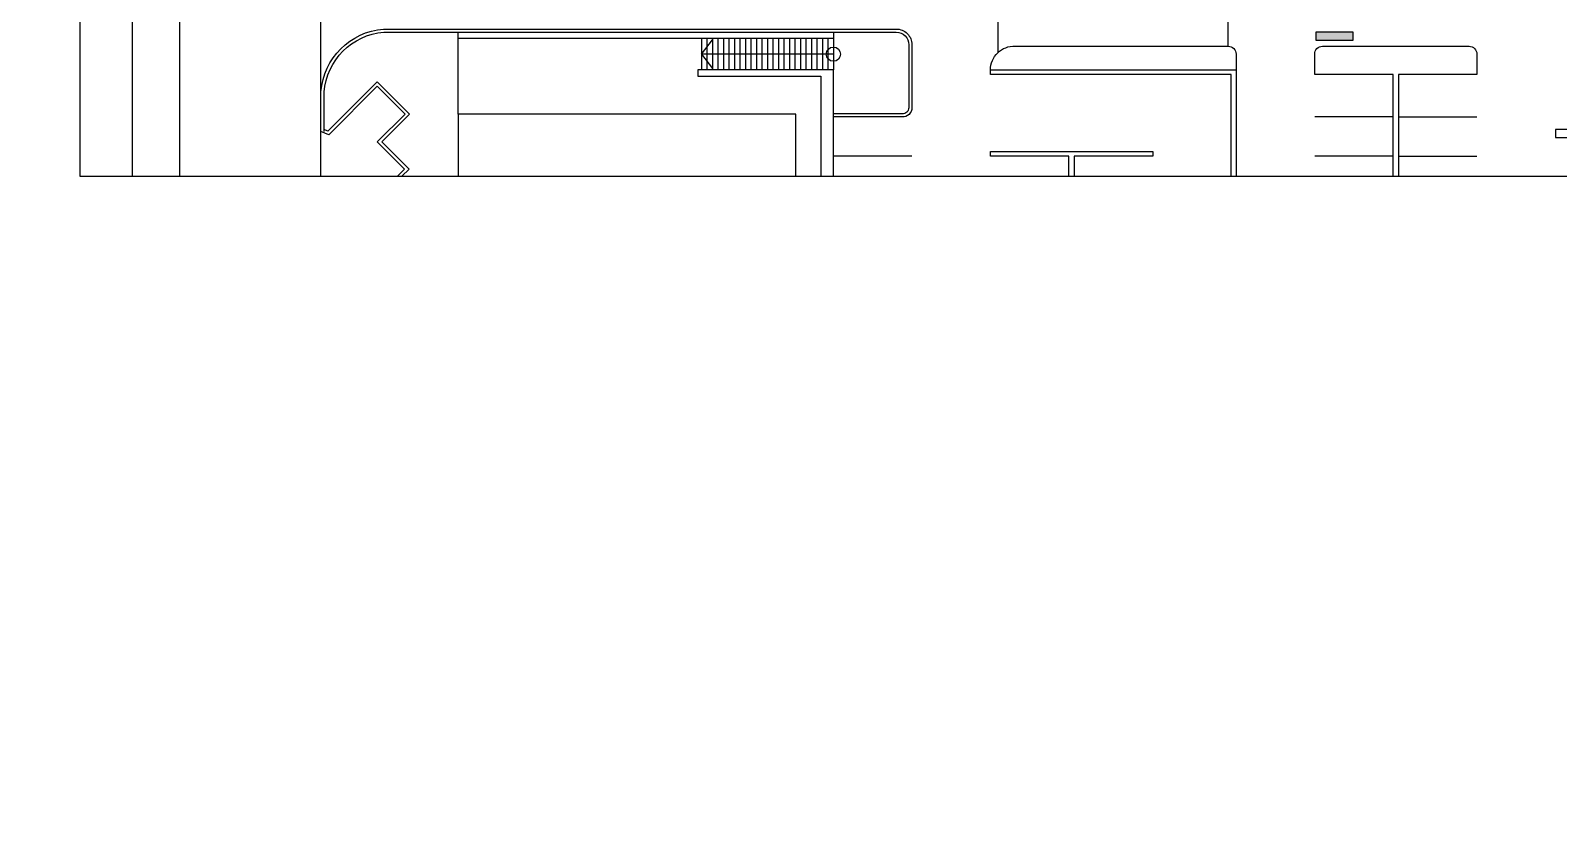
# Model space of a CAD drawing. Header units: millimetres. Extents: x -579 to 213, y -67 to 509.
# Drawn here: x -80.1 to 17.2, y -66.7 to -15.5 of the extents above; entities that cross this region are included whole.
import ezdxf
from ezdxf.xclip import XClip

# ---------------------------------------------------------------- set-up
doc = ezdxf.new("R2010")
doc.units = ezdxf.units.MM
doc.header["$LTSCALE"] = 0.1
for name, color, linetype in [('X REF - ANELO INST bind$0$X REF - ANELO EXT$0$P-PINT VIAL BLANCA', 9, 'Continuous'), ('X REF - ANELO INST bind$0$X REF - ANELO EXT$0$RLV-AUXILIARES', 252, 'Continuous'), ('X REF - ANELO INST bind$0$X REF - ANELO EXT$0$RLV-CORDONES', 8, 'Continuous'), ('X REF - ANELO INST bind$0$X REF - ANELO EXT$0$RLV-ESTACIONAMIENTOS', 8, 'Continuous'), ('X REF - ANELO INST bind$0$X REF - ANELO EXT$0$RLV-MUROS DE CONTENCION', 7, 'Continuous'), ('X REF - ANELO INST bind$0$X REF - ANELO EXT$0$RLV-PARCELAS', 8, 'Continuous'), ('X REF - ANELO INST bind$0$X REF - ANELO EXT$0$RLV-VEREDAS', 8, 'Continuous')]:
    doc.layers.add(name, color=color, linetype=linetype)

# ---------------------------------------------------------------- blocks, each defined once
blk = doc.blocks.new('X REF - ANELO INST bind$0$X REF - ANELO EXT')
at = {"layer": 'X REF - ANELO INST bind$0$X REF - ANELO EXT$0$P-PINT VIAL BLANCA'}
blk.add_hatch(color=254, dxfattribs=at).paths.add_polyline_path([(1.727, -15.6), (1.727, -16.1), (4.089, -16.1), (4.089, -15.6)])
at = {"layer": 'X REF - ANELO INST bind$0$X REF - ANELO EXT$0$P-PINT VIAL BLANCA', "color": 254}
blk.add_lwpolyline([(1.727, -15.6), (1.727, -16.1), (4.089, -16.1), (4.089, -15.6)], close=True, dxfattribs=at)
at = {"layer": 'X REF - ANELO INST bind$0$X REF - ANELO EXT$0$RLV-AUXILIARES'}
for p, q in [((-61.625, -19.396), (-61.625, -4.265)), ((-18.497, -16.877), (-18.497, -8.247)), ((-3.853, -16.493), (-3.853, -8.247)), ((-52.896, -20.822), (-52.896, -15.6)), ((-37.397, -17), (-36.697, -16.078)), ((-28.997, -17), (-37.397, -17)), ((-37.397, -17), (-36.697, -17.922))]:
    blk.add_line(p, q, dxfattribs=at)
blk.add_circle((-28.997, -17), 0.45, dxfattribs=at)
at = {"layer": 'X REF - ANELO INST bind$0$X REF - ANELO EXT$0$RLV-CORDONES'}
for points in [[(-70.625, 77.495), (-70.625, -118.041, -0.414214), (-76.625, -124.041), (-80.115, -124.041)], [(-61.625, -21.926), (-61.625, -19.396, -0.366946), (-57.635, -15.4), (-24.997, -15.4, -0.414214), (-23.997, -16.4), (-23.997, -20.409, -0.428462), (-24.61, -20.993), (-28.997, -20.993)], [(-18.997, -17.993), (-18.997, -17.993, -0.425351), (-17.429, -16.493), (-3.853, -16.493, -0.414214), (-3.353, -16.993), (-3.353, -17.993)], [(11.978, -88.824), (1.647, -88.824), (1.647, -88.493), (6.647, -88.493), (6.647, -18.293), (1.647, -18.293), (1.647, -16.993, -0.414214), (2.147, -16.493), (11.478, -16.493, -0.414214), (11.978, -16.993), (11.978, -18.293), (6.978, -18.293), (6.978, -88.493), (11.978, -88.493), (11.978, -88.824)]]:
    blk.add_lwpolyline(points, format="xyb", dxfattribs=at)
at = {"layer": 'X REF - ANELO INST bind$0$X REF - ANELO EXT$0$RLV-CORDONES', "color": 253}
for points in [[(-61.425, -21.602), (-61.425, -19.404, -0.365842), (-57.627, -15.6), (-52.896, -15.6)], [(-61.425, -21.926), (-61.425, -19.404, -0.365842), (-57.627, -15.6), (-24.997, -15.6, -0.414214), (-24.197, -16.4), (-24.197, -20.409, -0.431801), (-24.605, -20.793), (-28.997, -20.793)]]:
    blk.add_lwpolyline(points, format="xyb", dxfattribs=at)
at = {"layer": 'X REF - ANELO INST bind$0$X REF - ANELO EXT$0$RLV-CORDONES'}
for points in [[(-58.144, -68.422), (-56.376, -66.654), (-58.144, -64.886), (-56.376, -63.118), (-58.144, -61.351), (-56.377, -59.584), (-58.117, -57.844), (-56.349, -56.076), (-58.117, -54.308), (-56.349, -52.54), (-58.117, -50.773), (-56.35, -49.006), (-58.09, -47.266), (-56.322, -45.498), (-58.09, -43.73), (-56.322, -41.962), (-58.09, -40.195), (-56.322, -38.428), (-58.062, -36.688), (-56.294, -34.92), (-58.062, -33.152), (-56.294, -31.385), (-58.062, -29.617), (-56.294, -27.849), (-58.062, -26.081), (-56.295, -24.314), (-58.035, -22.574), (-56.267, -20.807), (-58.035, -19.039), (-58.035, -19.039), (-61.13, -22.131), (-61.625, -21.926)], [(-8.661, -88.793), (-18.997, -88.793), (-18.997, -88.493), (-13.997, -88.493), (-13.997, -23.493), (-18.997, -23.493), (-18.997, -23.193), (-8.661, -23.193), (-8.661, -23.493), (-13.661, -23.493), (-13.661, -88.493), (-8.661, -88.493), (-8.661, -88.793)]]:
    blk.add_lwpolyline(points, dxfattribs=at)
at = {"layer": 'X REF - ANELO INST bind$0$X REF - ANELO EXT$0$RLV-CORDONES', "color": 253}
blk.add_lwpolyline([(-57.861, -68.422), (-56.094, -66.654), (-57.861, -64.886), (-56.094, -63.118), (-57.861, -61.351), (-56.094, -59.584), (-57.834, -57.844), (-56.066, -56.076), (-57.834, -54.308), (-56.066, -52.54), (-57.834, -50.773), (-56.067, -49.006), (-57.807, -47.266), (-56.039, -45.498), (-57.807, -43.73), (-56.039, -41.962), (-57.807, -40.195), (-56.04, -38.428), (-57.779, -36.688), (-56.012, -34.92), (-57.779, -33.152), (-56.012, -31.385), (-57.779, -29.617), (-56.012, -27.849), (-57.779, -26.081), (-56.012, -24.314), (-57.752, -22.574), (-55.984, -20.807), (-58.035, -18.756), (-61.177, -21.895), (-61.425, -21.792), (-61.425, -19.575)], dxfattribs=at)
at = {"layer": 'X REF - ANELO INST bind$0$X REF - ANELO EXT$0$RLV-CORDONES'}
blk.add_lwpolyline([(21.978, -22.3), (21.978, -21.8), (16.978, -21.8), (16.978, -22.3)], close=True, dxfattribs=at)
at = {"layer": 'X REF - ANELO INST bind$0$X REF - ANELO EXT$0$RLV-ESTACIONAMIENTOS'}
for p, q in [((6.647, -20.993), (1.647, -20.993)), ((6.978, -20.993), (11.978, -20.993)), ((-23.997, -23.493), (-28.997, -23.493)), ((6.647, -23.493), (1.647, -23.493)), ((6.978, -23.493), (11.978, -23.493))]:
    blk.add_line(p, q, dxfattribs=at)
at = {"layer": 'X REF - ANELO INST bind$0$X REF - ANELO EXT$0$RLV-MUROS DE CONTENCION'}
blk.add_lwpolyline([(-28.997, -16.001), (-52.896, -16), (-52.896, -15.6), (-28.997, -15.6)], close=True, dxfattribs=at)
for points in [[(-11.661, -94.053), (-11.661, -93.753), (-28.997, -93.753), (-28.997, -20.993), (-28.997, -18), (-37.63, -18), (-37.63, -18.4), (-37.63, -18.4), (-29.799, -18.4), (-29.799, -94.053), (-11.661, -94.053)], [(-3.353, -124.041), (-3.661, -124.041), (-3.661, -18.293), (-18.997, -18.293), (-18.997, -17.993), (-3.353, -17.993), (-3.353, -124.041)]]:
    blk.add_lwpolyline(points, dxfattribs=at)
at = {"layer": 'X REF - ANELO INST bind$0$X REF - ANELO EXT$0$RLV-PARCELAS'}
blk.add_line((-61.625, -117.463), (-61.625, -21.926), dxfattribs=at)
blk.add_lwpolyline([(-80.115, -121.041), (-77.625, -121.041), (-73.625, -117.041), (-73.625, 77.495)], dxfattribs=at)
blk.add_lwpolyline([(-31.396, -56.722), (-31.396, -20.822), (-52.896, -20.822), (-52.896, -56.722)], close=True, dxfattribs=at)
at = {"layer": 'X REF - ANELO INST bind$0$X REF - ANELO EXT$0$RLV-VEREDAS'}
for p, q in [((-37.397, -16), (-37.397, -18)), ((-37.047, -16), (-37.047, -18)), ((-36.697, -16), (-36.697, -18)), ((-36.347, -16), (-36.347, -18)), ((-35.997, -16), (-35.997, -18)), ((-35.647, -16), (-35.647, -18)), ((-35.297, -16), (-35.297, -18)), ((-34.947, -16), (-34.947, -18)), ((-34.597, -16), (-34.597, -18)), ((-34.247, -16), (-34.247, -18)), ((-33.897, -16), (-33.897, -18)), ((-33.547, -16), (-33.547, -18)), ((-33.197, -16), (-33.197, -18)), ((-32.847, -16), (-32.847, -18)), ((-32.497, -16), (-32.497, -18)), ((-32.147, -16), (-32.147, -18)), ((-31.797, -16), (-31.797, -18)), ((-31.447, -16), (-31.447, -18)), ((-31.097, -16), (-31.097, -18)), ((-30.747, -16), (-30.747, -18)), ((-30.397, -16), (-30.397, -18)), ((-30.047, -16), (-30.047, -18)), ((-29.697, -16), (-29.697, -18)), ((-29.347, -16), (-29.347, -18)), ((-28.997, -16), (-28.997, -18))]:
    blk.add_line(p, q, dxfattribs=at)
blk = doc.blocks.new('X REF - ANELO INST bind$0$X REF - ANELO')
blk.add_blockref('X REF - ANELO INST bind$0$X REF - ANELO EXT', (0, 0))
blk = doc.blocks.new('X REF - ANELO INST bind')
ref = blk.add_blockref('X REF - ANELO INST bind$0$X REF - ANELO', (0, 0))
XClip(ref).set_block_clipping_path([(-76.9680737415, -24.7711317477), (92.9860355418, 61.1669630168)])

msp = doc.modelspace()

# ---------------------------------------------------------------- block references
msp.add_blockref('X REF - ANELO INST bind', (0, 0))

doc.saveas('drawing.dxf')
